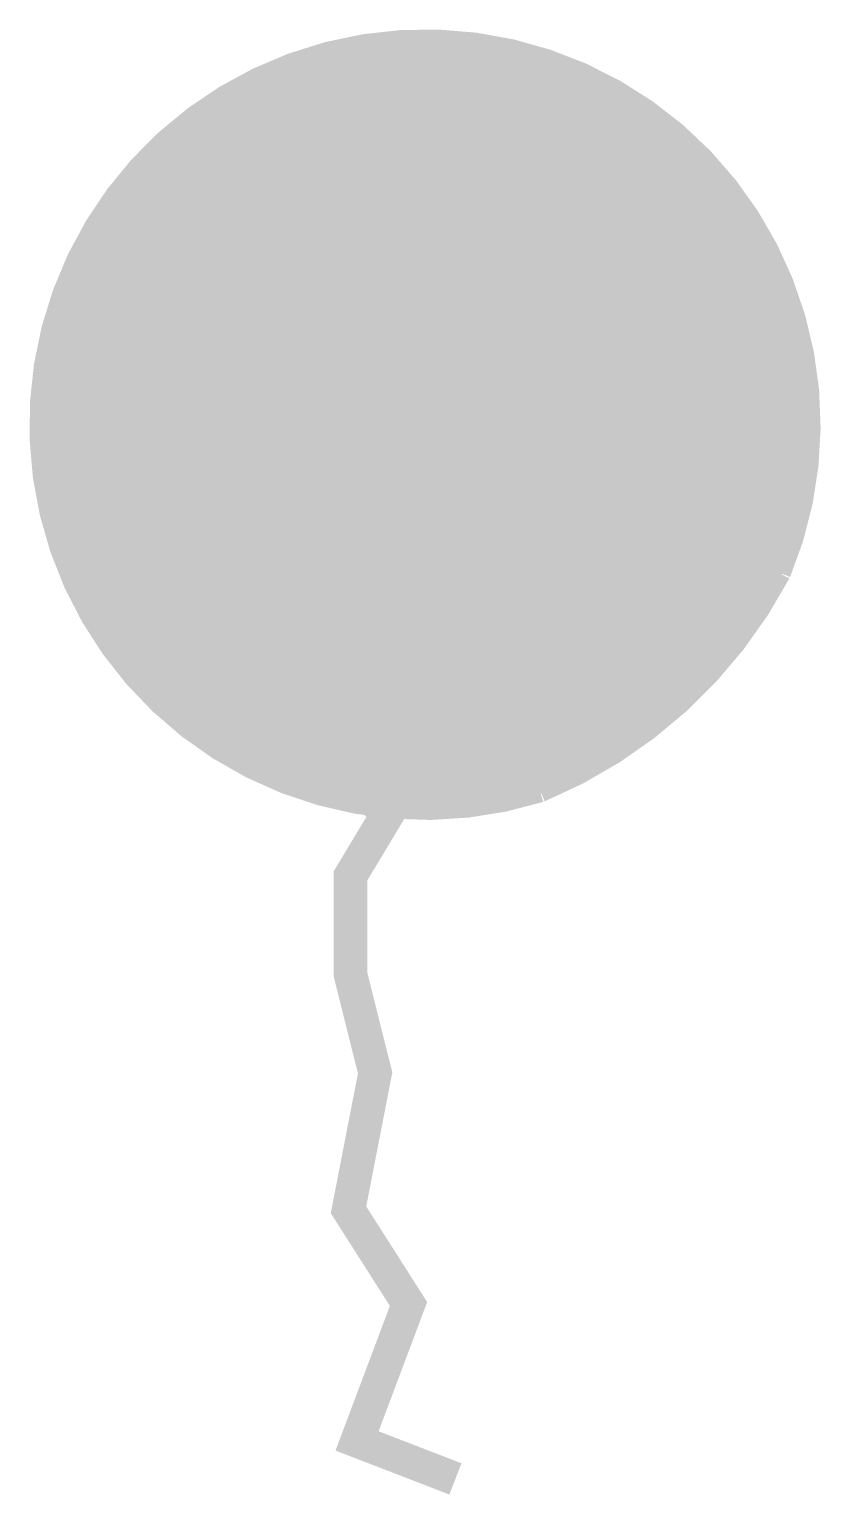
# Model space of a CAD drawing. Extents: x 0.14 to 2.5, y -0.07 to 4.31.
import ezdxf

# ---------------------------------------------------------------- set-up
doc = ezdxf.new("R2010")
doc.units = 0
doc.header["$MEASUREMENT"] = 0
doc.layers.get('0').update_dxf_attribs({"linetype": 'CONTINUOUS'})

msp = doc.modelspace()

# ---------------------------------------------------------------- linework, layer by layer
at = {"const_width": 0.1}
msp.add_lwpolyline([(1.6583, 2.0516, -4.517192), (2.3626, 2.6939, -0.174118), (1.6583, 2.0516, 0.109054)], format="xyb", dxfattribs=at)
at = {"const_width": 1.15}
msp.add_lwpolyline([(0.7477, 3.1261, 1), (1.8977, 3.1261, 1)], format="xyb", close=True, dxfattribs=at)
at = {"const_width": 0.1}
msp.add_lwpolyline([(1.4114, -0.0154), (1.1182, 0.0979), (1.2716, 0.5064), (1.0927, 0.7872), (1.1721, 1.1957), (1.0986, 1.4894), (1.0986, 1.7832), (1.2089, 1.9668), (1.1354, 2.0402)], dxfattribs=at)

doc.saveas('drawing.dxf')
